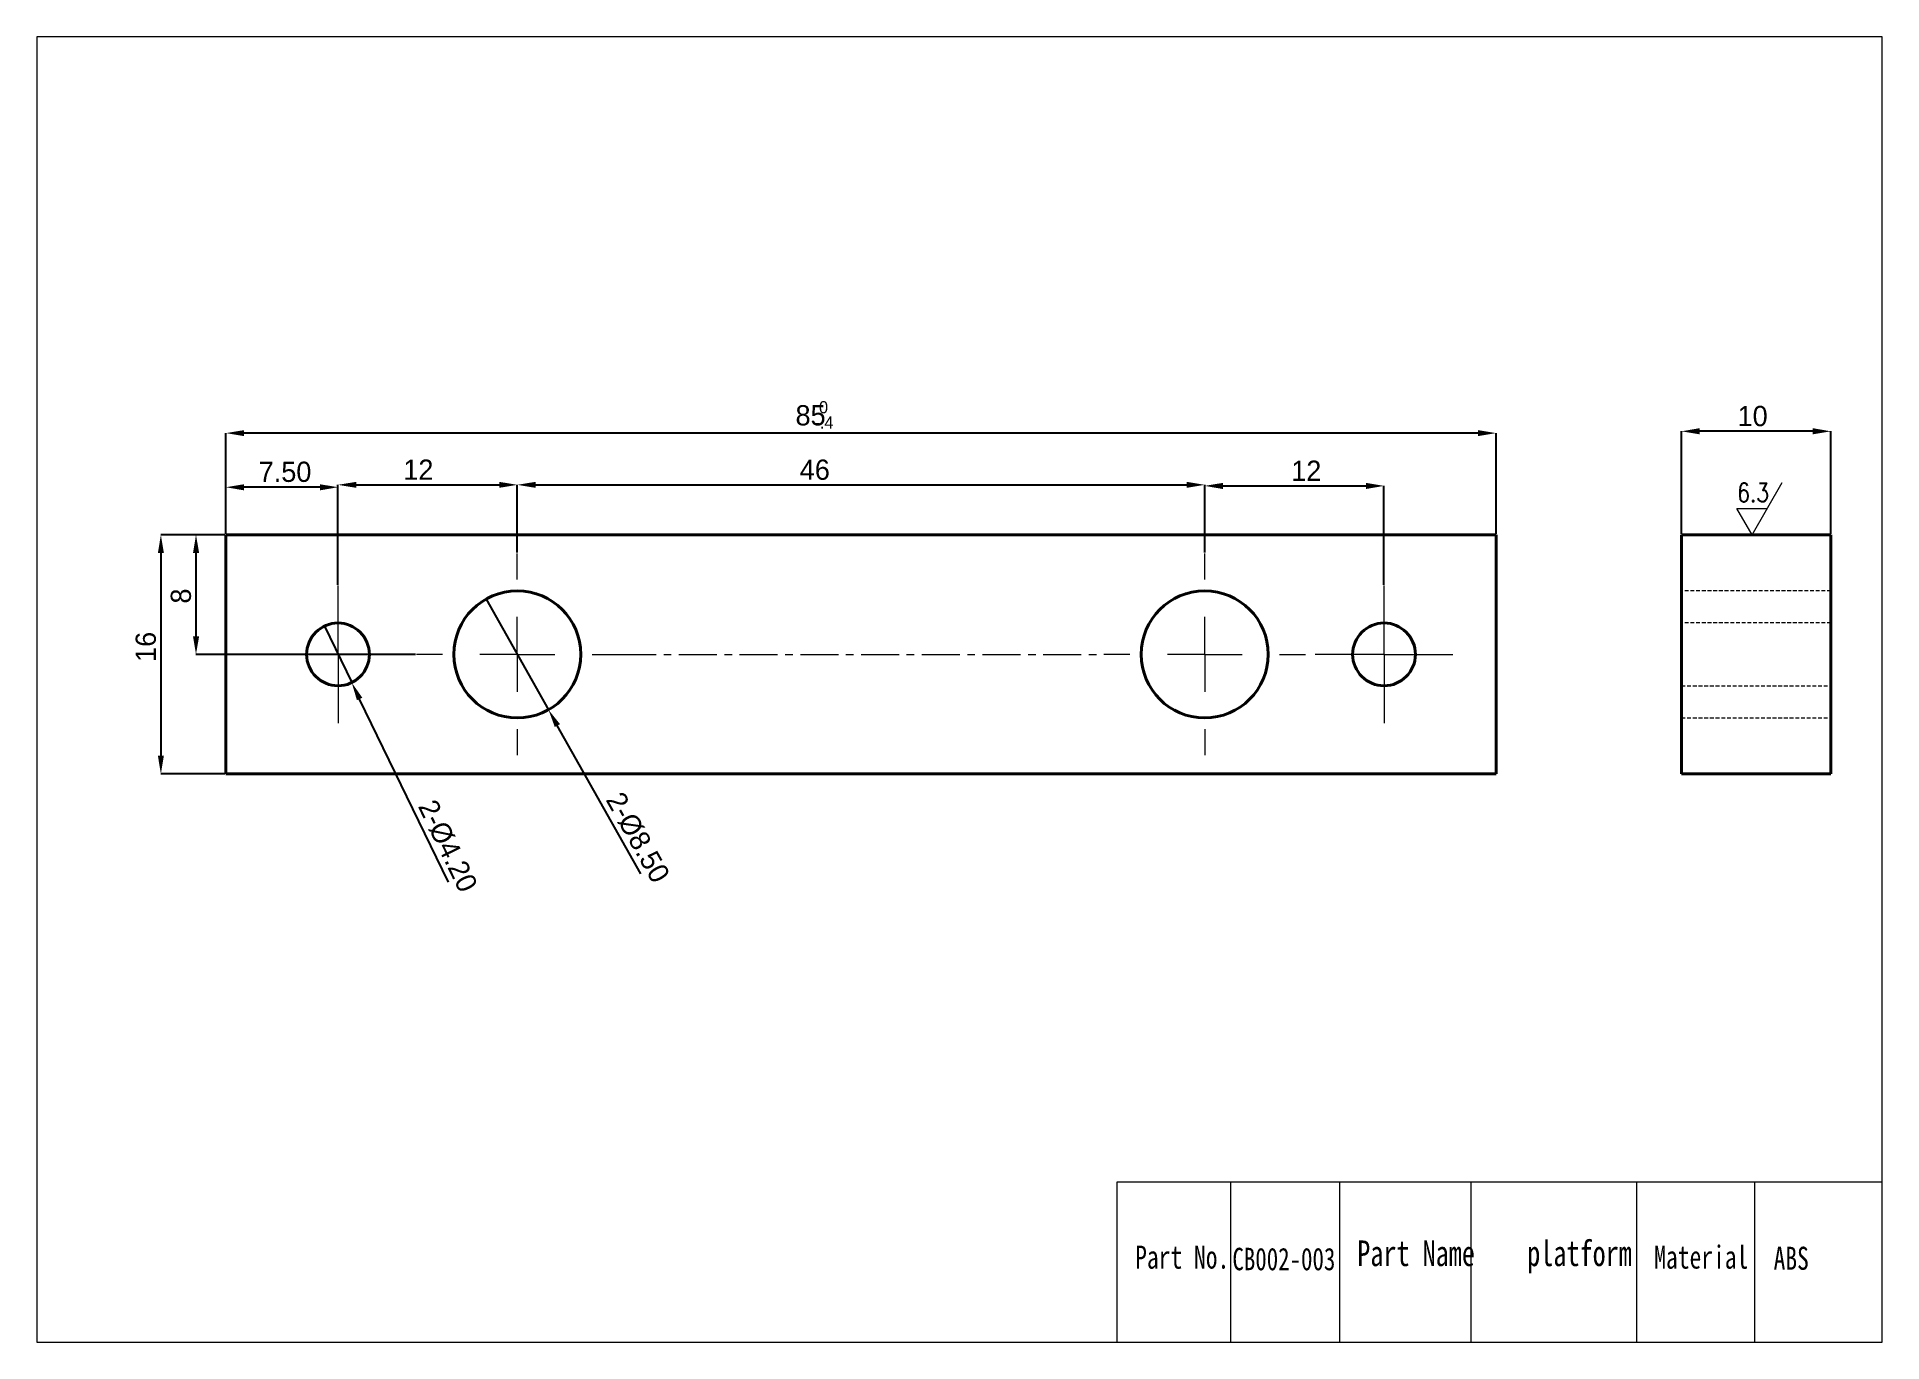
# Model space of a CAD drawing. Header units: millimetres. Extents: x 42 to 166, y 51 to 138.
import ezdxf

# ---------------------------------------------------------------- set-up
doc = ezdxf.new("R2010")
doc.units = ezdxf.units.MM
doc.header["$LTSCALE"] = 0.2
doc.linetypes.add('CENTERX2', pattern=[20.32, 12.7, -2.54, 2.54, -2.54])
doc.linetypes.add('HIDDEN', pattern=[1.905, 1.27, -0.635])
doc.layers.get('0').update_dxf_attribs({"lineweight": 18})
for name, color, linetype, lineweight in [('1轮廓实线层', 7, 'Continuous', 40), ('2细线层', 4, 'Continuous', 18), ('3中心线层', 1, 'CENTERX2', 18), ('4虚线层', 6, 'HIDDEN', 18), ('dim', 82, 'Continuous', 9), ('尺寸线层', 3, 'Continuous', 18)]:
    doc.layers.add(name, color=color, linetype=linetype, lineweight=lineweight)
doc.styles.add('SLDTEXTSTYLE0', font='')
doc.styles.add('TXT08', font='txt.shx', dxfattribs={"width": 0.8, "bigfont": 'gbcbig.shx'})
doc.styles.get('SLDTEXTSTYLE0').set_extended_font_data('汉仪长仿宋体')
doc.dimstyles.new('SLDDIMSTYLE0', dxfattribs={"dimtxt": 1.354336, "dimasz": 1.216, "dimexe": 0, "dimexo": 0.0625, "dimgap": 0.338584, "dimtad": 1, "dimrnd": 1e-09, "dimzin": 12, "dimdsep": 46, "dimtxsty": 'SLDTEXTSTYLE0', "dimcen": 0.09, "dimdle": 2.432, "dimadec": 0, "dimazin": 3, "dimtfac": 1, "dimtofl": 0, "dimtmove": 0, "dimatfit": 3, "dimfxl": 1, "dimfrac": 2, "dimtolj": 1, "dimarcsym": 0})
doc.dimstyles.new('SLDDIMSTYLE1', dxfattribs={"dimtxt": 1.354336, "dimasz": 1.216, "dimexe": 0, "dimexo": 0.0625, "dimgap": 0.338584, "dimtad": 1, "dimrnd": 1e-09, "dimzin": 4, "dimdsep": 46, "dimtxsty": 'SLDTEXTSTYLE0', "dimcen": 0.09, "dimdle": 2.432, "dimadec": 0, "dimazin": 1, "dimtfac": 1, "dimtofl": 0, "dimtmove": 0, "dimatfit": 3, "dimfxl": 1, "dimfrac": 2, "dimtolj": 1, "dimarcsym": 0})
doc.dimstyles.new('SLDDIMSTYLE2', dxfattribs={"dimtxt": 1.354336, "dimasz": 1.216, "dimexe": 0, "dimexo": 0.0625, "dimgap": 0.338584, "dimtad": 1, "dimrnd": 1e-09, "dimzin": 4, "dimdsep": 46, "dimtxsty": 'SLDTEXTSTYLE0', "dimblk1": 'NONE', "dimsah": 1, "dimcen": 0, "dimdle": 2.432, "dimadec": 0, "dimazin": 1, "dimtfac": 1, "dimtmove": 0, "dimatfit": 3, "dimldrblk": 'NONE', "dimfxl": 1, "dimfrac": 2, "dimtolj": 1, "dimarcsym": 0})

# ---------------------------------------------------------------- blocks, each defined once
blk = doc.blocks.new('*X5')
at = {"layer": '2细线层', "color": 0, "linetype": 'Continuous', "lineweight": 0, "attachment_point": 1, "style": 'SLDTEXTSTYLE0'}
for s, insert, char_height, width in [('{\\H0.6x; 0}', (94.39, 113.74), 1.3543, 5.2448), ('85', (93.12, 113.47), 1.354, 10.3245), ('{\\H0.6x;-.4}', (94.39, 112.72), 1.3543, 5.2448)]:
    blk.add_mtext(s, dxfattribs=dict(at, insert=insert, char_height=char_height, width=width))
blk = doc.blocks.new('*X4')
at = {"layer": '2细线层', "linetype": 'Continuous'}
for points in [[(56.22, 111.8), (56.22, 111.4), (55, 111.6)], [(138.79, 111.8), (138.79, 111.4), (140, 111.6)]]:
    blk.add_hatch(color=0, dxfattribs=at).paths.add_polyline_path(points, flags=0)
at = {"layer": '2细线层', "color": 0, "linetype": 'Continuous', "lineweight": -2}
for p, q in [((55, 104.86), (55, 111.6)), ((138.79, 111.6), (56.22, 111.6)), ((140, 104.86), (140, 111.6))]:
    blk.add_line(p, q, dxfattribs=at)
at = {"layer": '2细线层', "color": 0, "linetype": 'Continuous', "lineweight": 0}
blk.add_blockref('*X5', (0, 0), dxfattribs=at)
blk = doc.blocks.new('*X6')
at = {"layer": '2细线层', "linetype": 'Continuous'}
for points in [[(56.22, 108.18), (56.22, 107.77), (55, 107.98)], [(61.29, 108.18), (61.29, 107.77), (62.5, 107.98)]]:
    blk.add_hatch(color=0, dxfattribs=at).paths.add_polyline_path(points, flags=0)
at = {"layer": '2细线层', "color": 0, "linetype": 'Continuous', "lineweight": -2}
for p, q in [((55, 104.86), (55, 107.98)), ((61.29, 107.98), (56.22, 107.98)), ((62.5, 101.46), (62.5, 107.98))]:
    blk.add_line(p, q, dxfattribs=at)
at = {"layer": '2细线层', "color": 0, "linetype": 'Continuous', "lineweight": 0, "insert": (58.96, 109.69), "char_height": 1.354, "width": 5.0872, "attachment_point": 2, "style": 'SLDTEXTSTYLE0'}
blk.add_mtext('7.50', dxfattribs=at)
blk = doc.blocks.new('*X7')
at = {"layer": '2细线层', "linetype": 'Continuous'}
for points in [[(63.72, 108.34), (63.72, 107.94), (62.5, 108.14)], [(73.29, 108.34), (73.29, 107.94), (74.5, 108.14)]]:
    blk.add_hatch(color=0, dxfattribs=at).paths.add_polyline_path(points, flags=0)
at = {"layer": '2细线层', "color": 0, "linetype": 'Continuous', "lineweight": -2}
for p, q in [((62.5, 101.46), (62.5, 108.14)), ((63.72, 108.14), (73.29, 108.14)), ((74.5, 103.61), (74.5, 108.14))]:
    blk.add_line(p, q, dxfattribs=at)
at = {"layer": '2细线层', "color": 0, "linetype": 'Continuous', "lineweight": 0, "insert": (67.88, 109.83), "char_height": 1.354, "width": 2.0859, "attachment_point": 2, "style": 'SLDTEXTSTYLE0'}
blk.add_mtext('12', dxfattribs=at)
blk = doc.blocks.new('*X8')
at = {"layer": '2细线层', "linetype": 'Continuous'}
for points in [[(75.72, 108.34), (75.72, 107.94), (74.5, 108.14)], [(119.29, 108.34), (119.29, 107.94), (120.5, 108.14)]]:
    blk.add_hatch(color=0, dxfattribs=at).paths.add_polyline_path(points, flags=0)
at = {"layer": '2细线层', "color": 0, "linetype": 'Continuous', "lineweight": -2}
for p, q in [((74.5, 103.61), (74.5, 108.14)), ((75.72, 108.14), (119.29, 108.14)), ((120.5, 103.61), (120.5, 108.14))]:
    blk.add_line(p, q, dxfattribs=at)
at = {"layer": '2细线层', "color": 0, "linetype": 'Continuous', "lineweight": 0, "insert": (94.41, 109.83), "char_height": 1.354, "width": 2.386, "attachment_point": 2, "style": 'SLDTEXTSTYLE0'}
blk.add_mtext('46', dxfattribs=at)
blk = doc.blocks.new('*X9')
at = {"layer": '2细线层', "linetype": 'Continuous'}
for points in [[(121.72, 108.27), (121.72, 107.86), (120.5, 108.07)], [(131.29, 108.27), (131.29, 107.86), (132.5, 108.07)]]:
    blk.add_hatch(color=0, dxfattribs=at).paths.add_polyline_path(points, flags=0)
at = {"layer": '2细线层', "color": 0, "linetype": 'Continuous', "lineweight": -2}
for p, q in [((120.5, 103.61), (120.5, 108.07)), ((121.72, 108.07), (131.29, 108.07)), ((132.5, 101.46), (132.5, 108.07))]:
    blk.add_line(p, q, dxfattribs=at)
at = {"layer": '2细线层', "color": 0, "linetype": 'Continuous', "lineweight": 0, "insert": (127.3, 109.76), "char_height": 1.354, "width": 2.0859, "attachment_point": 2, "style": 'SLDTEXTSTYLE0'}
blk.add_mtext('12', dxfattribs=at)
blk = doc.blocks.new('*X10')
at = {"layer": '2细线层', "linetype": 'Continuous'}
for points in [[(52.8, 103.58), (53.21, 103.58), (53, 104.8)], [(52.8, 98.01), (53.21, 98.01), (53, 96.8)]]:
    blk.add_hatch(color=0, dxfattribs=at).paths.add_polyline_path(points, flags=0)
at = {"layer": '2细线层', "color": 0, "linetype": 'Continuous', "lineweight": -2}
for p, q in [((54.94, 104.8), (53, 104.8)), ((53, 103.58), (53, 98.01)), ((67.69, 96.8), (53, 96.8))]:
    blk.add_line(p, q, dxfattribs=at)
at = {"layer": '2细线层', "color": 0, "linetype": 'Continuous', "lineweight": 0, "insert": (51.31, 100.7), "char_height": 1.35, "width": 2.6524, "attachment_point": 2, "rotation": 90, "style": 'SLDTEXTSTYLE0'}
blk.add_mtext('8', dxfattribs=at)
blk = doc.blocks.new('*X11')
at = {"layer": '2细线层', "linetype": 'Continuous'}
for points in [[(50.45, 103.58), (50.85, 103.58), (50.65, 104.8)], [(50.45, 90.01), (50.85, 90.01), (50.65, 88.8)]]:
    blk.add_hatch(color=0, dxfattribs=at).paths.add_polyline_path(points, flags=0)
at = {"layer": '2细线层', "color": 0, "linetype": 'Continuous', "lineweight": -2}
for p, q in [((54.94, 104.8), (50.65, 104.8)), ((50.65, 103.58), (50.65, 90.01)), ((54.94, 88.8), (50.65, 88.8))]:
    blk.add_line(p, q, dxfattribs=at)
at = {"layer": '2细线层', "color": 0, "linetype": 'Continuous', "lineweight": 0, "insert": (48.96, 97.3), "char_height": 1.354, "width": 2.6599, "attachment_point": 2, "rotation": 90, "style": 'SLDTEXTSTYLE0'}
blk.add_mtext('16', dxfattribs=at)
blk = doc.blocks.new('*X12')
at = {"layer": '2细线层', "linetype": 'Continuous'}
blk.add_hatch(color=0, dxfattribs=at).paths.add_polyline_path([(64.13, 93.9), (63.77, 93.73), (63.42, 94.91)], flags=0)
at = {"layer": '2细线层', "color": 0, "linetype": 'Continuous', "lineweight": -2}
for p, q in [((61.59, 98.69), (63.42, 94.91)), ((69.89, 81.55), (63.95, 93.81))]:
    blk.add_line(p, q, dxfattribs=at)
at = {"layer": '2细线层', "color": 0, "linetype": 'Continuous', "lineweight": 0, "insert": (69.05, 87.23), "char_height": 1.354, "width": 11.0485, "attachment_point": 1, "rotation": 295.8541, "style": 'SLDTEXTSTYLE0'}
blk.add_mtext('2-%%C4.20', dxfattribs=at)
blk = doc.blocks.new('_NONE')
blk = doc.blocks.new('*X13')
at = {"layer": '2细线层', "linetype": 'Continuous'}
blk.add_hatch(color=0, dxfattribs=at).paths.add_polyline_path([(77.36, 92.13), (77.01, 91.94), (76.59, 93.09)], flags=0)
at = {"layer": '2细线层', "color": 0, "linetype": 'Continuous', "lineweight": -2}
for p, q in [((72.42, 100.5), (76.59, 93.09)), ((82.76, 82.12), (77.18, 92.04))]:
    blk.add_line(p, q, dxfattribs=at)
at = {"layer": '2细线层', "color": 0, "linetype": 'Continuous', "lineweight": 0, "insert": (81.57, 87.74), "char_height": 1.354, "width": 11.0448, "attachment_point": 1, "rotation": 299.375, "style": 'SLDTEXTSTYLE0'}
blk.add_mtext('2-%%C8.50', dxfattribs=at)
blk = doc.blocks.new('SW_CENTERMARKSYMBOL_0')
at = {"layer": '3中心线层', "color": 0, "linetype": 'CENTERX2', "lineweight": 0}
for p, q in [((0, 2.5), (0, 4.6)), ((0, 0), (0, 2.5)), ((-2.5, 0), (-4.6, 0)), ((0, 0), (-2.5, 0)), ((0, 0), (0, -2.5)), ((0, 0), (2.5, 0)), ((2.5, 0), (4.6, 0)), ((0, -2.5), (0, -4.6))]:
    blk.add_line(p, q, dxfattribs=at)
blk = doc.blocks.new('SW_CENTERMARKSYMBOL_1')
at = {"layer": '3中心线层', "color": 0, "linetype": 'CENTERX2', "lineweight": 0}
for p, q in [((0, 2.5), (0, 4.6)), ((0, 0), (0, 2.5)), ((-2.5, 0), (-4.6, 0)), ((0, 0), (-2.5, 0)), ((0, 0), (0, -2.5)), ((0, 0), (2.5, 0)), ((2.5, 0), (4.6, 0)), ((0, -2.5), (0, -4.6))]:
    blk.add_line(p, q, dxfattribs=at)
blk = doc.blocks.new('SW_CENTERMARKSYMBOL_2')
at = {"layer": '3中心线层', "color": 0, "linetype": 'CENTERX2', "lineweight": 0}
for p, q in [((0, 5), (0, 6.75)), ((0, 0), (0, 2.5)), ((-5, 0), (-6.75, 0)), ((0, 0), (-2.5, 0)), ((0, 0), (0, -2.5)), ((0, 0), (2.5, 0)), ((5, 0), (6.75, 0)), ((0, -5), (0, -6.75))]:
    blk.add_line(p, q, dxfattribs=at)
blk = doc.blocks.new('SW_CENTERMARKSYMBOL_3')
at = {"layer": '3中心线层', "color": 0, "linetype": 'CENTERX2', "lineweight": 0}
for p, q in [((0, 5), (0, 6.75)), ((0, 0), (0, 2.5)), ((-5, 0), (-6.75, 0)), ((0, 0), (-2.5, 0)), ((0, 0), (0, -2.5)), ((0, 0), (2.5, 0)), ((5, 0), (6.75, 0)), ((0, -5), (0, -6.75))]:
    blk.add_line(p, q, dxfattribs=at)
blk = doc.blocks.new('*X18')
at = {"layer": '2细线层', "linetype": 'Continuous'}
for points in [[(153.62, 111.93), (153.62, 111.52), (152.41, 111.72)], [(161.19, 111.93), (161.19, 111.52), (162.41, 111.72)]]:
    blk.add_hatch(color=0, dxfattribs=at).paths.add_polyline_path(points, flags=0)
at = {"layer": '2细线层', "color": 0, "linetype": 'Continuous', "lineweight": -2}
for p, q in [((152.41, 104.86), (152.41, 111.72)), ((161.19, 111.72), (153.62, 111.72)), ((162.41, 104.86), (162.41, 111.72))]:
    blk.add_line(p, q, dxfattribs=at)
at = {"layer": '2细线层', "color": 0, "linetype": 'Continuous', "lineweight": 0, "insert": (157.17, 113.42), "char_height": 1.354, "width": 2.1272, "attachment_point": 2, "style": 'SLDTEXTSTYLE0'}
blk.add_mtext('10', dxfattribs=at)

msp = doc.modelspace()

# ---------------------------------------------------------------- linework, layer by layer
for p, q in [((165.833, 138.107), (42.353, 138.107)), ((42.353, 138.107), (42.353, 50.789)), ((165.833, 94.448), (165.833, 138.107)), ((165.833, 50.789), (165.833, 94.448)), ((165.833, 61.482), (114.623, 61.482)), ((114.623, 61.482), (114.623, 50.789)), ((122.239, 61.482), (122.239, 50.789)), ((129.513, 61.482), (129.513, 50.789)), ((138.305, 61.482), (138.305, 50.789)), ((149.391, 61.482), (149.391, 50.789)), ((157.291, 61.482), (157.291, 50.789)), ((165.833, 50.789), (165.833, 61.482)), ((42.353, 50.789), (165.833, 50.789)), ((118.89, 50.789), (165.833, 50.789))]:
    msp.add_line(p, q)
at = {"layer": '1轮廓实线层', "linetype": 'Continuous', "lineweight": 40}
for p, q in [((55.003, 104.798), (55.003, 88.798)), ((140.003, 104.798), (55.003, 104.798)), ((140.003, 88.798), (140.003, 104.798)), ((152.409, 88.798), (152.409, 104.798)), ((162.409, 104.798), (152.409, 104.798)), ((162.409, 104.798), (162.409, 88.798)), ((55.003, 88.798), (140.003, 88.798)), ((152.409, 88.798), (162.409, 88.798))]:
    msp.add_line(p, q, dxfattribs=at)
for centre, radius in [((74.503, 96.798), 4.25), ((120.503, 96.798), 4.25), ((62.503, 96.798), 2.1), ((132.503, 96.798), 2.1)]:
    msp.add_circle(centre, radius, dxfattribs=at)
at = {"layer": '3中心线层', "color": 1, "linetype": 'CENTERX2', "lineweight": 0}
msp.add_line((81.253, 96.798), (113.753, 96.798), dxfattribs=at)
at = {"layer": '4虚线层', "color": 6, "linetype": 'HIDDEN', "lineweight": 0}
for p, q in [((162.409, 101.048), (152.409, 101.048)), ((162.409, 98.898), (152.409, 98.898)), ((152.409, 94.698), (162.409, 94.698)), ((152.409, 92.548), (162.409, 92.548))]:
    msp.add_line(p, q, dxfattribs=at)
at = {"layer": 'dim', "color": 4}
for p, q in [((157.132, 104.798), (159.153, 108.298)), ((157.132, 104.798), (156.122, 106.548)), ((156.122, 106.548), (158.143, 106.548))]:
    msp.add_line(p, q, dxfattribs=at)

# ---------------------------------------------------------------- block references
at = {"layer": '3中心线层', "color": 1, "linetype": 'CENTERX2', "lineweight": 0}
for name, p in [('SW_CENTERMARKSYMBOL_2', (74.503, 96.798)), ('SW_CENTERMARKSYMBOL_3', (120.503, 96.798)), ('SW_CENTERMARKSYMBOL_0', (62.503, 96.798)), ('SW_CENTERMARKSYMBOL_1', (132.503, 96.798))]:
    msp.add_blockref(name, p, dxfattribs=at)

# ---------------------------------------------------------------- texts
at = {"attachment_point": 1}
for s, width, gutter_width, heights, insert, char_height in [('{\\fHYSWLongFangSong|b1|i0|c134|p2;Part No.}', 24.36656, 17.5, [3.5], (115.85, 57.246), 1.5435), ('{\\fHYSWLongFangSong|b1|i0|c134|p2;Part Name    platform}', 68.54078, 35, [0], (130.712, 57.59), 1.715), ('{\\fHYSWLongFangSong|b1|i0|c134|p2;Material}', 24.36656, 17.5, [3.5], (150.584, 57.246), 1.5435)]:
    msp.add_mtext_dynamic_manual_height_columns(s, width=width, gutter_width=gutter_width, heights=heights, dxfattribs=dict(at, insert=insert, char_height=char_height))
at = {"layer": 'dim', "color": 6, "style": 'TXT08', "width": 0.8}
msp.add_text('6.3', height=1.25, dxfattribs=at).set_placement((156.132, 107.002))
at = {"layer": '尺寸线层', "attachment_point": 1}
for s, insert, char_height, width in [('{\\fhyswlongfangsong|b1|i0|c134|p2;\\C7;CB002-003}', (122.357, 57.095), 1.5, 5.9958), ('{\\fhyswlongfangsong|b1|i0|c134|p2;\\C7;ABS}', (158.574, 57.166), 1.54, 5.30155)]:
    msp.add_mtext(s, dxfattribs=dict(at, insert=insert, char_height=char_height, width=width))

# ---------------------------------------------------------------- dimensions: what is measured, and where the dimension line sits
at = {"layer": '2细线层', "color": 4, "linetype": 'Continuous', "lineweight": 0}
for base, p1, p2, dimstyle, override, picture, middle in [((55.003, 111.598), (140.003, 104.798), (55.003, 104.798), 'SLDDIMSTYLE0', {"dimsah": 1, "dimtol": 1, "dimtp": 0, "dimtm": 0.4, "dimtfac": 0.6, "dimtdec": 1, "dimtzin": 12}, '*X4', (94.407, 111.598)), ((152.409, 111.723), (162.409, 104.798), (152.409, 104.798), 'SLDDIMSTYLE0', {"dimsah": 1, "dimtzin": 12}, '*X18', (157.175, 111.723)), ((55.003, 107.976), (62.503, 101.398), (55.003, 104.798), 'SLDDIMSTYLE1', {"dimsah": 1, "dimtzin": 12}, '*X6', (58.958, 107.976)), ((74.503, 108.138), (62.503, 101.398), (74.503, 103.548), 'SLDDIMSTYLE0', {"dimsah": 1, "dimtzin": 12}, '*X7', (67.879, 108.138)), ((120.503, 108.138), (74.503, 103.548), (120.503, 103.548), 'SLDDIMSTYLE0', {"dimsah": 1, "dimtzin": 12}, '*X8', (94.407, 108.138)), ((132.503, 108.068), (120.503, 103.548), (132.503, 101.398), 'SLDDIMSTYLE0', {"dimsah": 1, "dimtzin": 12}, '*X9', (127.295, 108.068))]:
    dim = msp.add_linear_dim(base=base, p1=p1, p2=p2, dimstyle=dimstyle, override=override, dxfattribs=at)
    dim.commit()
    dim.dimension.update_dxf_attribs({"geometry": picture, "text_midpoint": middle, "dimtype": 160})
for base, p2, picture, middle in [((50.649, 88.798), (55.003, 88.798), '*X11', (50.649, 97.305)), ((53.003, 96.798), (67.753, 96.798), '*X10', (53.003, 100.701))]:
    dim = msp.add_linear_dim(base=base, p1=(55.003, 104.798), p2=p2, angle=90, dimstyle='SLDDIMSTYLE0', override={"dimsah": 1, "dimtzin": 12}, dxfattribs=at)
    dim.commit()
    dim.dimension.update_dxf_attribs({"geometry": picture, "text_midpoint": middle, "dimtype": 160})
for p1, p2, picture, middle in [((72.419, 100.502), (76.588, 93.095), '*X13', (81.336, 84.659)), ((61.588, 98.688), (63.419, 94.909), '*X12', (68.623, 84.17))]:
    dim = msp.add_diameter_dim_2p(p1=p1, p2=p2, text='2-<>', dimstyle='SLDDIMSTYLE2', override={"dimpost": '%%C<>', "dimsah": 1, "dimtzin": 12}, dxfattribs=at)
    dim.commit()
    dim.dimension.update_dxf_attribs({"geometry": picture, "text_midpoint": middle, "dimtype": 163})

doc.saveas('drawing.dxf')
